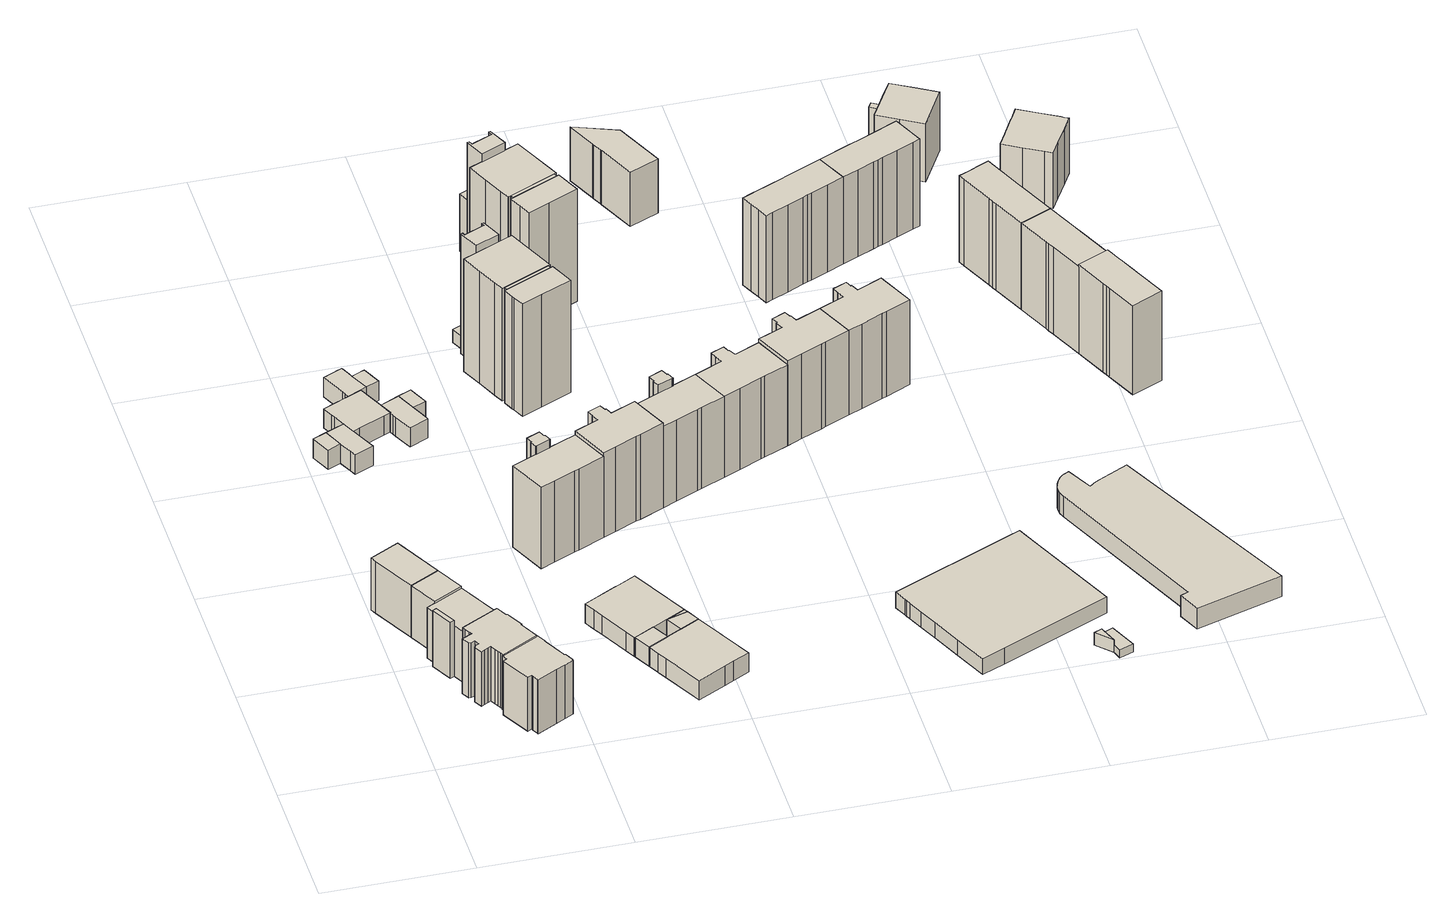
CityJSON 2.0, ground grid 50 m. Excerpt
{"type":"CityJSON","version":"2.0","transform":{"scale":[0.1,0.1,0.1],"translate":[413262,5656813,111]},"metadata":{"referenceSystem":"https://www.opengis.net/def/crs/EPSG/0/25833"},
"CityObjects":{
"building1":{"type":"Building","attributes":{"Dachtyp_tdc":"tdcFreeFormRoof","Gemeindeschluessel":14612000,"Dachneigung":34.73,"QualitaetDacherkennung":82,"Geometrietyp2DReferenz":"3000","measuredHeight":22.13,"function":"31001_9998","roofType":"5000"},"geometry":[{"type":"Solid","lod":"1","boundaries":[[[[0,1,2,3,4]],[[5,6,7,8,9]],[[4,6,5,0]],[[3,7,6,4]],[[2,8,7,3]],[[1,9,8,2]],[[0,5,9,1]]]]}]},
"building2":{"type":"Building","attributes":{"Dachtyp_tdc":"tdcGableRoof","Gemeindeschluessel":14612000,"Dachneigung":34.79,"QualitaetDacherkennung":79,"Geometrietyp2DReferenz":"3000","measuredHeight":22.14,"function":"31001_9998","roofType":"3100"},"geometry":[{"type":"Solid","lod":"1","boundaries":[[[[1,0,10,11]],[[9,12,13,5]],[[11,12,9,1]],[[10,13,12,11]],[[0,5,13,10]],[[1,9,5,0]]]]}]},
"building3":{"type":"Building","attributes":{"Gemeindeschluessel":14612000,"Geometrietyp2DReferenz":"3000","function":"31001_9998","roofType":"9999"},"children":["building3-1","building3-2"]},
"building3-1":{"type":"BuildingPart","attributes":{"Dachtyp_tdc":"tdcCutGableRoof","Dachneigung":2.57,"QualitaetDacherkennung":77,"Geometrietyp2DReferenz":"3000","measuredHeight":22.27,"roofType":"9999"},"parents":["building3"],"geometry":[{"type":"Solid","lod":"1","boundaries":[[[[14,15,16,17,18,19,20,21,22,23,24,25]],[[26,27,28,29,30,31,32,33,34,35,36,37]],[[25,27,26,14]],[[24,28,27,25]],[[23,29,28,24]],[[22,30,29,23]],[[21,31,30,22]],[[20,32,31,21]],[[19,33,32,20]],[[18,34,33,19]],[[17,35,34,18]],[[16,36,35,17]],[[15,37,36,16]],[[14,26,37,15]]]]}]},
"building3-2":{"type":"BuildingPart","attributes":{"Dachtyp_tdc":"tdcFreeFormRoof","Dachneigung":12.46,"QualitaetDacherkennung":13,"Geometrietyp2DReferenz":"3000","measuredHeight":21.85,"roofType":"5000"},"parents":["building3"],"geometry":[{"type":"Solid","lod":"1","boundaries":[[[[38,39,40,41]],[[32,42,43,33]],[[41,42,32,38]],[[40,43,42,41]],[[39,33,43,40]],[[38,32,33,39]]]]}]},
"building4":{"type":"Building","attributes":{"Dachtyp_tdc":"tdcFreeFormRoof","Gemeindeschluessel":14612000,"Dachneigung":14.86,"QualitaetDacherkennung":28,"Geometrietyp2DReferenz":"3000","measuredHeight":22.52,"function":"31001_9998","roofType":"5000"},"geometry":[{"type":"Solid","lod":"1","boundaries":[[[[44,45,46,47,48,49,50,51,52,53,54,55,56,57,58,59,60,61,62,63,64,65,66,67,68,69]],[[70,71,72,73,74,75,76,77,78,79,80,81,82,83,84,85,86,87,88,30,27,89,90,91,92,93]],[[69,71,70,44]],[[68,72,71,69]],[[67,73,72,68]],[[66,74,73,67]],[[65,75,74,66]],[[64,76,75,65]],[[63,77,76,64]],[[62,78,77,63]],[[61,79,78,62]],[[60,80,79,61]],[[59,81,80,60]],[[58,82,81,59]],[[57,83,82,58]],[[56,84,83,57]],[[55,85,84,56]],[[54,86,85,55]],[[53,87,86,54]],[[52,88,87,53]],[[51,30,88,52]],[[50,27,30,51]],[[49,89,27,50]],[[48,90,89,49]],[[47,91,90,48]],[[46,92,91,47]],[[45,93,92,46]],[[44,70,93,45]]]]}]},
"building5":{"type":"Building","attributes":{"Dachtyp_tdc":"tdcFreeFormRoof","Gemeindeschluessel":14612000,"Dachneigung":0.025,"QualitaetDacherkennung":55,"Geometrietyp2DReferenz":"3000","measuredHeight":22.79,"function":"31001_9998","roofType":"5000"},"geometry":[{"type":"Solid","lod":"1","boundaries":[[[[94,95,96,97,98,99,100,101,102,103,104,105,106,107,108,109,110,111,112,113]],[[114,115,116,117,118,119,120,71,70,121,122,123,124,125,126,127,128,129,130,131]],[[113,115,114,94]],[[112,116,115,113]],[[111,117,116,112]],[[110,118,117,111]],[[109,119,118,110]],[[108,120,119,109]],[[107,71,120,108]],[[106,70,71,107]],[[105,121,70,106]],[[104,122,121,105]],[[103,123,122,104]],[[102,124,123,103]],[[101,125,124,102]],[[100,126,125,101]],[[99,127,126,100]],[[98,128,127,99]],[[97,129,128,98]],[[96,130,129,97]],[[95,131,130,96]],[[94,114,131,95]]]]}]},
"building6":{"type":"Building","attributes":{"Gemeindeschluessel":14612000,"Geometrietyp2DReferenz":"3000","function":"31001_9998","roofType":"9999"},"children":["building6-1","building6-2","building6-3","building6-4","building6-5","building6-6","building6-7"]},
"building6-1":{"type":"BuildingPart","attributes":{"Dachtyp_tdc":"tdcPolyFlatRoof","Dachneigung":0,"QualitaetDacherkennung":83,"Geometrietyp2DReferenz":"3000","measuredHeight":7.45,"roofType":"1000"},"parents":["building6"],"geometry":[{"type":"Solid","lod":"1","boundaries":[[[[132,133,134,135]],[[136,137,138,139]],[[135,137,136,132]],[[134,138,137,135]],[[133,139,138,134]],[[132,136,139,133]]]]}]},
"building6-2":{"type":"BuildingPart","attributes":{"Dachtyp_tdc":"tdcPolyFlatRoof","Dachneigung":0,"QualitaetDacherkennung":88,"Geometrietyp2DReferenz":"3000","measuredHeight":7.42,"roofType":"1000"},"parents":["building6"],"geometry":[{"type":"Solid","lod":"1","boundaries":[[[[140,141,142,143,144,145,146,147,148,149]],[[150,151,152,153,154,155,156,157,158,159]],[[149,151,150,140]],[[148,152,151,149]],[[147,153,152,148]],[[146,154,153,147]],[[145,155,154,146]],[[144,156,155,145]],[[143,157,156,144]],[[142,158,157,143]],[[141,159,158,142]],[[140,150,159,141]]]]}]},
"building6-3":{"type":"BuildingPart","attributes":{"Dachtyp_tdc":"tdcPolyFlatRoof","Dachneigung":0,"QualitaetDacherkennung":84,"Geometrietyp2DReferenz":"3000","measuredHeight":7.41,"roofType":"1000"},"parents":["building6"],"geometry":[{"type":"Solid","lod":"1","boundaries":[[[[144,143,160,161]],[[156,162,163,157]],[[161,162,156,144]],[[160,163,162,161]],[[143,157,163,160]],[[144,156,157,143]]]]}]},
"building6-4":{"type":"BuildingPart","attributes":{"Dachtyp_tdc":"tdcPolyFlatRoof","Dachneigung":0,"QualitaetDacherkennung":81,"Geometrietyp2DReferenz":"3000","measuredHeight":7.45,"roofType":"1000"},"parents":["building6"],"geometry":[{"type":"Solid","lod":"1","boundaries":[[[[164,165,166,167,168,169,170,171,172,173,174,175,176]],[[177,178,179,180,181,182,183,184,185,186,187,188,189]],[[176,178,177,164]],[[175,179,178,176]],[[174,180,179,175]],[[173,181,180,174]],[[172,182,181,173]],[[171,183,182,172]],[[170,184,183,171]],[[169,185,184,170]],[[168,186,185,169]],[[167,187,186,168]],[[166,188,187,167]],[[165,189,188,166]],[[164,177,189,165]]]]}]},
"building6-5":{"type":"BuildingPart","attributes":{"Dachtyp_tdc":"tdcPolyFlatRoof","Dachneigung":0,"QualitaetDacherkennung":87,"Geometrietyp2DReferenz":"3000","measuredHeight":7.45,"roofType":"1000"},"parents":["building6"],"geometry":[{"type":"Solid","lod":"1","boundaries":[[[[190,176,175,191,192,193,194,195,196,197,198,199,200,201,202]],[[154,153,203,204,205,206,207,208,209,210,211,212,179,178,155]],[[202,154,155,190]],[[201,153,154,202]],[[200,203,153,201]],[[199,204,203,200]],[[198,205,204,199]],[[197,206,205,198]],[[196,207,206,197]],[[195,208,207,196]],[[194,209,208,195]],[[193,210,209,194]],[[192,211,210,193]],[[191,212,211,192]],[[175,179,212,191]],[[176,178,179,175]],[[190,155,178,176]]]]}]},
"building6-6":{"type":"BuildingPart","attributes":{"Dachtyp_tdc":"tdcPolyFlatRoof","Dachneigung":0,"QualitaetDacherkennung":89,"Geometrietyp2DReferenz":"3000","measuredHeight":7.45,"roofType":"1000"},"parents":["building6"],"geometry":[{"type":"Solid","lod":"1","boundaries":[[[[213,214,215,216,198,197,133,132,217]],[[218,219,136,139,206,205,220,221,222]],[[217,219,218,213]],[[132,136,219,217]],[[133,139,136,132]],[[197,206,139,133]],[[198,205,206,197]],[[216,220,205,198]],[[215,221,220,216]],[[214,222,221,215]],[[213,218,222,214]]]]}]},
"building6-7":{"type":"BuildingPart","attributes":{"Dachtyp_tdc":"tdcPolyFlatRoof","Dachneigung":0,"QualitaetDacherkennung":81,"Geometrietyp2DReferenz":"3000","measuredHeight":7.45,"roofType":"1000"},"parents":["building6"],"geometry":[{"type":"Solid","lod":"1","boundaries":[[[[223,224,225,165,164]],[[226,177,189,227,228]],[[164,177,226,223]],[[165,189,177,164]],[[225,227,189,165]],[[224,228,227,225]],[[223,226,228,224]]]]}]},
"building7":{"type":"Building","attributes":{"Gemeindeschluessel":14612000,"Geometrietyp2DReferenz":"3000","function":"31001_9998","roofType":"9999"},"children":["building7-1","building7-2"]},
"building7-1":{"type":"BuildingPart","attributes":{"Dachtyp_tdc":"tdcFreeFormRoof","Dachneigung":10.96,"QualitaetDacherkennung":21,"Geometrietyp2DReferenz":"3000","measuredHeight":34.83,"roofType":"5000"},"parents":["building7"],"geometry":[{"type":"Solid","lod":"1","boundaries":[[[[229,230,231,232,233,234,235,236,237,238]],[[239,240,241,242,243,244,245,246,247,248]],[[238,239,248,229]],[[237,240,239,238]],[[236,241,240,237]],[[235,242,241,236]],[[234,243,242,235]],[[233,244,243,234]],[[232,245,244,233]],[[231,246,245,232]],[[230,247,246,231]],[[229,248,247,230]]]]}]},
"building7-2":{"type":"BuildingPart","attributes":{"Dachtyp_tdc":"tdcPolyFlatRoof","Dachneigung":0,"QualitaetDacherkennung":59,"Geometrietyp2DReferenz":"3000","measuredHeight":31.49,"roofType":"1000"},"parents":["building7"],"geometry":[{"type":"Solid","lod":"1","boundaries":[[[[249,250,251,252,253,254,255,256,257]],[[245,258,259,260,261,262,263,264,248]],[[257,245,248,249]],[[256,258,245,257]],[[255,259,258,256]],[[254,260,259,255]],[[253,261,260,254]],[[252,262,261,253]],[[251,263,262,252]],[[250,264,263,251]],[[249,248,264,250]]]]}]},
"building8":{"type":"Building","attributes":{"Gemeindeschluessel":14612000,"Geometrietyp2DReferenz":"3000","function":"31001_9998","roofType":"9999"},"children":["building8-1","building8-2","building8-3","building8-4","building8-5"]},
"building8-1":{"type":"BuildingPart","attributes":{"Dachtyp_tdc":"tdcPolyFlatRoof","Dachneigung":0,"QualitaetDacherkennung":77,"Geometrietyp2DReferenz":"3000","measuredHeight":7.52,"roofType":"1000"},"parents":["building8"],"geometry":[{"type":"Solid","lod":"1","boundaries":[[[[265,266,267,268]],[[269,270,271,272]],[[268,270,269,265]],[[267,271,270,268]],[[266,272,271,267]],[[265,269,272,266]]]]}]},
"building8-2":{"type":"BuildingPart","attributes":{"Dachtyp_tdc":"tdcPolyFlatRoof","Dachneigung":0,"QualitaetDacherkennung":75,"Geometrietyp2DReferenz":"3000","measuredHeight":7.49,"roofType":"1000"},"parents":["building8"],"geometry":[{"type":"Solid","lod":"1","boundaries":[[[[273,274,275,276]],[[277,278,279,280]],[[276,278,277,273]],[[275,279,278,276]],[[274,280,279,275]],[[273,277,280,274]]]]}]},
"building8-3":{"type":"BuildingPart","attributes":{"Dachtyp_tdc":"tdcPolyFlatRoof","Dachneigung":0,"QualitaetDacherkennung":76,"Geometrietyp2DReferenz":"3000","measuredHeight":7.41,"roofType":"1000"},"parents":["building8"],"geometry":[{"type":"Solid","lod":"1","boundaries":[[[[281,274,273,282,283,284,285,286,287,288]],[[289,290,291,292,293,294,270,269,277,280]],[[288,290,289,281]],[[287,291,290,288]],[[286,292,291,287]],[[285,293,292,286]],[[284,294,293,285]],[[283,270,294,284]],[[282,269,270,283]],[[273,277,269,282]],[[274,280,277,273]],[[281,289,280,274]]]]}]},
"building8-4":{"type":"BuildingPart","attributes":{"Dachtyp_tdc":"tdcPolyFlatRoof","Dachneigung":0,"QualitaetDacherkennung":79,"Geometrietyp2DReferenz":"3000","measuredHeight":7.42,"roofType":"1000"},"parents":["building8"],"geometry":[{"type":"Solid","lod":"1","boundaries":[[[[295,296,297,298,299,300,301,302,303,304,305,306,307,276]],[[308,278,272,271,309,310,311,312,313,314,315,316,317,318]],[[276,278,308,295]],[[307,272,278,276]],[[306,271,272,307]],[[305,309,271,306]],[[304,310,309,305]],[[303,311,310,304]],[[302,312,311,303]],[[301,313,312,302]],[[300,314,313,301]],[[299,315,314,300]],[[298,316,315,299]],[[297,317,316,298]],[[296,318,317,297]],[[295,308,318,296]]]]}]},
"building8-5":{"type":"BuildingPart","attributes":{"Dachtyp_tdc":"tdcPolyFlatRoof","Dachneigung":0,"QualitaetDacherkennung":41,"Geometrietyp2DReferenz":"3000","measuredHeight":7.47,"roofType":"1000"},"parents":["building8"],"geometry":[{"type":"Solid","lod":"1","boundaries":[[[[276,275,295]],[[278,308,279]],[[295,308,278,276]],[[275,279,308,295]],[[276,278,279,275]]]]}]},
"building9":{"type":"Building","attributes":{"Dachtyp_tdc":"tdcFreeFormRoof","Gemeindeschluessel":14612000,"Dachneigung":17.82,"QualitaetDacherkennung":17,"Geometrietyp2DReferenz":"3000","measuredHeight":34.69,"function":"31001_9998","roofType":"5000"},"geometry":[{"type":"Solid","lod":"1","boundaries":[[[[319,320,321,322,323,324,325,326,327,328,329,330,331,332,333]],[[334,335,336,337,338,339,340,341,342,343,344,345,346,259,258]],[[333,335,334,319]],[[332,336,335,333]],[[331,337,336,332]],[[330,338,337,331]],[[329,339,338,330]],[[328,340,339,329]],[[327,341,340,328]],[[326,342,341,327]],[[325,343,342,326]],[[324,344,343,325]],[[323,345,344,324]],[[322,346,345,323]],[[321,259,346,322]],[[320,258,259,321]],[[319,334,258,320]]]]}]},
"building10":{"type":"Building","attributes":{"Gemeindeschluessel":14612000,"Geometrietyp2DReferenz":"3000","function":"31001_9998","roofType":"9999"},"children":["building10-1","building10-2","building10-3","building10-4","building10-5"]},
"building10-1":{"type":"BuildingPart","attributes":{"Dachtyp_tdc":"tdcPolyFlatRoof","Dachneigung":14.35,"QualitaetDacherkennung":60,"Geometrietyp2DReferenz":"3000","measuredHeight":5.94,"roofType":"2100"},"parents":["building10"],"geometry":[{"type":"Solid","lod":"1","boundaries":[[[[347,348,349,350]],[[351,352,353,354]],[[349,352,351,350]],[[348,353,352,349]],[[347,354,353,348]],[[350,351,354,347]]]]}]},
"building10-2":{"type":"BuildingPart","attributes":{"Dachtyp_tdc":"tdcPolyFlatRoof","Dachneigung":0,"QualitaetDacherkennung":64,"Geometrietyp2DReferenz":"3000","measuredHeight":43.59,"roofType":"1000"},"parents":["building10"],"geometry":[{"type":"Solid","lod":"1","boundaries":[[[[355,356,357,358,359,360,361,362,363,364,365]],[[366,367,368,369,370,371,372,373,374,375,376]],[[365,367,366,355]],[[364,368,367,365]],[[363,369,368,364]],[[362,370,369,363]],[[361,371,370,362]],[[360,372,371,361]],[[359,373,372,360]],[[358,374,373,359]],[[357,375,374,358]],[[356,376,375,357]],[[355,366,376,356]]]]}]},
"building10-3":{"type":"BuildingPart","attributes":{"Dachtyp_tdc":"tdcPolyFlatRoof","Dachneigung":3.7,"QualitaetDacherkennung":77,"Geometrietyp2DReferenz":"3000","measuredHeight":43.93,"roofType":"2100"},"parents":["building10"],"geometry":[{"type":"Solid","lod":"1","boundaries":[[[[377,378,379,380,381,382,383,384,385,386]],[[387,388,389,390,391,392,393,394,395,396]],[[386,387,396,377]],[[385,388,387,386]],[[384,389,388,385]],[[383,390,389,384]],[[382,391,390,383]],[[381,392,391,382]],[[380,393,392,381]],[[379,394,393,380]],[[378,395,394,379]],[[377,396,395,378]]]]}]},
"building10-4":{"type":"BuildingPart","attributes":{"Dachtyp_tdc":"tdcPolyFlatRoof","Dachneigung":7.18,"QualitaetDacherkennung":55,"Geometrietyp2DReferenz":"3000","measuredHeight":43.77,"roofType":"2100"},"parents":["building10"],"geometry":[{"type":"Solid","lod":"1","boundaries":[[[[397,398,377,386]],[[376,387,396,366]],[[386,387,376,397]],[[377,396,387,386]],[[398,366,396,377]],[[397,376,366,398]]]]}]},
"building10-5":{"type":"BuildingPart","attributes":{"Dachtyp_tdc":"tdcPolyFlatRoof","Dachneigung":0,"QualitaetDacherkennung":73,"Geometrietyp2DReferenz":"3000","measuredHeight":46.52,"roofType":"1000"},"parents":["building10"],"geometry":[{"type":"Solid","lod":"1","boundaries":[[[[399,400,401,402,403,404,405,406,407,408]],[[409,410,351,354,411,412,413,373,372,414]],[[408,410,409,399]],[[407,351,410,408]],[[406,354,351,407]],[[405,411,354,406]],[[404,412,411,405]],[[403,413,412,404]],[[402,373,413,403]],[[401,372,373,402]],[[400,414,372,401]],[[399,409,414,400]]]]}]},
"building11":{"type":"Building","attributes":{"Gemeindeschluessel":14612000,"Geometrietyp2DReferenz":"3000","function":"31001_9998","roofType":"9999"},"children":["building11-1","building11-2"]},
"building11-1":{"type":"BuildingPart","attributes":{"Dachtyp_tdc":"tdcFreeFormRoof","Dachneigung":11.7,"QualitaetDacherkennung":22,"Geometrietyp2DReferenz":"3000","measuredHeight":34.86,"roofType":"5000"},"parents":["building11"],"geometry":[{"type":"Solid","lod":"1","boundaries":[[[[415,416,417,418,419,420,421,422,423,424]],[[425,426,427,428,429,430,431,432,433,434]],[[424,426,425,415]],[[423,427,426,424]],[[422,428,427,423]],[[421,429,428,422]],[[420,430,429,421]],[[419,431,430,420]],[[418,432,431,419]],[[417,433,432,418]],[[416,434,433,417]],[[415,425,434,416]]]]}]},
"building11-2":{"type":"BuildingPart","attributes":{"Dachtyp_tdc":"tdcPolyFlatRoof","Dachneigung":0,"QualitaetDacherkennung":61,"Geometrietyp2DReferenz":"3000","measuredHeight":31.57,"roofType":"1000"},"parents":["building11"],"geometry":[{"type":"Solid","lod":"1","boundaries":[[[[435,436,437,438,439,440,441,442,443,444,445]],[[342,446,430,428,427,447,448,449,450,451,343]],[[445,446,342,435]],[[444,430,446,445]],[[443,428,430,444]],[[442,427,428,443]],[[441,447,427,442]],[[440,448,447,441]],[[439,449,448,440]],[[438,450,449,439]],[[437,451,450,438]],[[436,343,451,437]],[[435,342,343,436]]]]}]},
"building12":{"type":"Building","attributes":{"Gemeindeschluessel":14612000,"Geometrietyp2DReferenz":"3000","function":"31001_9998","roofType":"9999"},"children":["building12-1","building12-2","building12-3","building12-4","building12-5"]},
"building12-1":{"type":"BuildingPart","attributes":{"Dachtyp_tdc":"tdcPolyFlatRoof","Dachneigung":0,"QualitaetDacherkennung":54,"Geometrietyp2DReferenz":"3000","measuredHeight":46.48,"roofType":"1000"},"parents":["building12"],"geometry":[{"type":"Solid","lod":"1","boundaries":[[[[452,453,454,455,456,457,458,459,460,461,462]],[[463,464,465,466,467,468,469,470,471,472,473]],[[462,464,463,452]],[[461,465,464,462]],[[460,466,465,461]],[[459,467,466,460]],[[458,468,467,459]],[[457,469,468,458]],[[456,470,469,457]],[[455,471,470,456]],[[454,472,471,455]],[[453,473,472,454]],[[452,463,473,453]]]]}]},
"building12-2":{"type":"BuildingPart","attributes":{"Dachtyp_tdc":"tdcGableRoof","Dachneigung":26.3,"QualitaetDacherkennung":0,"Geometrietyp2DReferenz":"3000","measuredHeight":22.11,"roofType":"3100"},"parents":["building12"],"geometry":[{"type":"Solid","lod":"1","boundaries":[[[[474,475,476,477,478,479,480]],[[481,482,483,464,463,484,473]],[[480,482,481,474]],[[479,483,482,480]],[[478,464,483,479]],[[477,463,464,478]],[[476,484,463,477]],[[475,473,484,476]],[[474,481,473,475]]]]}]},
"building12-3":{"type":"BuildingPart","attributes":{"Dachtyp_tdc":"tdcPolyFlatRoof","Dachneigung":0,"QualitaetDacherkennung":53,"Geometrietyp2DReferenz":"3000","measuredHeight":43.58,"roofType":"1000"},"parents":["building12"],"geometry":[{"type":"Solid","lod":"1","boundaries":[[[[485,486,487,488,489,490,491,492,493]],[[494,495,496,497,498,499,500,501,502]],[[493,495,494,485]],[[492,496,495,493]],[[491,497,496,492]],[[490,498,497,491]],[[489,499,498,490]],[[488,500,499,489]],[[487,501,500,488]],[[486,502,501,487]],[[485,494,502,486]]]]}]},
"building12-4":{"type":"BuildingPart","attributes":{"Dachtyp_tdc":"tdcPolyFlatRoof","Dachneigung":8.44,"QualitaetDacherkennung":51,"Geometrietyp2DReferenz":"3000","measuredHeight":43.74,"roofType":"2100"},"parents":["building12"],"geometry":[{"type":"Solid","lod":"1","boundaries":[[[[503,504,505,506]],[[507,501,500,508]],[[506,501,507,503]],[[505,500,501,506]],[[504,508,500,505]],[[503,507,508,504]]]]}]},
"building12-5":{"type":"BuildingPart","attributes":{"Dachtyp_tdc":"tdcPolyFlatRoof","Dachneigung":0,"QualitaetDacherkennung":54,"Geometrietyp2DReferenz":"3000","measuredHeight":43.53,"roofType":"1000"},"parents":["building12"],"geometry":[{"type":"Solid","lod":"1","boundaries":[[[[509,510,511,512,513,514,515,516,517,518,519,520]],[[468,521,522,523,507,508,524,525,526,527,528,469]],[[519,521,468,520]],[[518,522,521,519]],[[517,523,522,518]],[[516,507,523,517]],[[515,508,507,516]],[[514,524,508,515]],[[513,525,524,514]],[[512,526,525,513]],[[511,527,526,512]],[[510,528,527,511]],[[509,469,528,510]],[[520,468,469,509]]]]}]},
"building13":{"type":"Building","attributes":{"Dachtyp_tdc":"tdcPolyFlatRoof","Gemeindeschluessel":14612000,"Dachneigung":0,"QualitaetDacherkennung":54,"Geometrietyp2DReferenz":"3000","measuredHeight":31.58,"function":"31001_9998","roofType":"1000"},"geometry":[{"type":"Solid","lod":"1","boundaries":[[[[529,530,531,532,533,534,535,536,537,538,539,540,541,542,543]],[[544,545,448,447,546,547,548,549,550,551,552,553,554,555,556]],[[543,545,544,529]],[[542,448,545,543]],[[541,447,448,542]],[[540,546,447,541]],[[539,547,546,540]],[[538,548,547,539]],[[537,549,548,538]],[[536,550,549,537]],[[535,551,550,536]],[[534,552,551,535]],[[533,553,552,534]],[[532,554,553,533]],[[531,555,554,532]],[[530,556,555,531]],[[529,544,556,530]]]]}]},
"building14":{"type":"Building","attributes":{"Dachtyp_tdc":"tdcFreeFormRoof","Gemeindeschluessel":14612000,"Dachneigung":14.86,"QualitaetDacherkennung":19,"Geometrietyp2DReferenz":"3000","measuredHeight":34.57,"function":"31001_9998","roofType":"5000"},"geometry":[{"type":"Solid","lod":"1","boundaries":[[[[557,558,559,560,561,562,563,564,565,566,567,568,569,570,571]],[[572,573,574,575,576,577,578,579,580,581,582,583,584,555,554]],[[571,573,572,557]],[[570,574,573,571]],[[569,575,574,570]],[[568,576,575,569]],[[567,577,576,568]],[[566,578,577,567]],[[565,579,578,566]],[[564,580,579,565]],[[563,581,580,564]],[[562,582,581,563]],[[561,583,582,562]],[[560,584,583,561]],[[559,555,584,560]],[[558,554,555,559]],[[557,572,554,558]]]]}]},
"building15":{"type":"Building","attributes":{"Dachtyp_tdc":"tdcPolyFlatRoof","Gemeindeschluessel":14612000,"Dachneigung":0,"QualitaetDacherkennung":31,"Geometrietyp2DReferenz":"3000","measuredHeight":6.08,"function":"31001_2000","roofType":"1000"},"geometry":[{"type":"Solid","lod":"1","boundaries":[[[[585,586,587,588,589,590,591,592,593,594,595,596,597,598]],[[599,600,601,602,603,604,605,606,607,608,609,610,611,612]],[[598,600,599,585]],[[597,601,600,598]],[[596,602,601,597]],[[595,603,602,596]],[[594,604,603,595]],[[593,605,604,594]],[[592,606,605,593]],[[591,607,606,592]],[[590,608,607,591]],[[589,609,608,590]],[[588,610,609,589]],[[587,611,610,588]],[[586,612,611,587]],[[585,599,612,586]]]]}]},
"building16":{"type":"Building","attributes":{"Dachtyp_tdc":"tdcHipAndGableRoof","Gemeindeschluessel":14612000,"Dachneigung":36.21,"QualitaetDacherkennung":82,"Geometrietyp2DReferenz":"3000","measuredHeight":22.99,"function":"31001_9998","roofType":"5000"},"geometry":[{"type":"Solid","lod":"1","boundaries":[[[[613,614,615,616,617,618,619,620,621]],[[622,623,624,625,626,627,628,629,630]],[[621,623,622,613]],[[620,624,623,621]],[[619,625,624,620]],[[618,626,625,619]],[[617,627,626,618]],[[616,628,627,617]],[[615,629,628,616]],[[614,630,629,615]],[[613,622,630,614]]]]}]},
"building17":{"type":"Building","attributes":{"Gemeindeschluessel":14612000,"Geometrietyp2DReferenz":"3000","function":"31001_2000","roofType":"9999"},"children":["building17-1","building17-2"]},
"building17-1":{"type":"BuildingPart","attributes":{"Dachtyp_tdc":"tdcPolyFlatRoof","Dachneigung":3.44,"QualitaetDacherkennung":63,"Geometrietyp2DReferenz":"3000","measuredHeight":3.22,"roofType":"2100"},"parents":["building17"],"geometry":[{"type":"Solid","lod":"1","boundaries":[[[[631,632,633,634,635]],[[636,637,638,639,640]],[[635,637,636,631]],[[634,638,637,635]],[[633,639,638,634]],[[632,640,639,633]],[[631,636,640,632]]]]}]},
"building17-2":{"type":"BuildingPart","attributes":{"Dachtyp_tdc":"tdcPolyFlatRoof","Dachneigung":3.1,"QualitaetDacherkennung":37,"Geometrietyp2DReferenz":"3000","measuredHeight":4.99,"roofType":"2100"},"parents":["building17"],"geometry":[{"type":"Solid","lod":"1","boundaries":[[[[641,642,643]],[[644,636,640]],[[643,636,644,641]],[[642,640,636,643]],[[641,644,640,642]]]]}]},
"building18":{"type":"Building","attributes":{"Dachtyp_tdc":"tdcFreeFormRoof","Gemeindeschluessel":14612000,"Dachneigung":16.32,"QualitaetDacherkennung":20,"Geometrietyp2DReferenz":"3000","measuredHeight":34.68,"function":"31001_9998","roofType":"5000"},"geometry":[{"type":"Solid","lod":"1","boundaries":[[[[645,646,647,564,563,648,649,650,651,652,653,654,655,656,657]],[[658,659,660,661,662,663,664,665,666,667,668,581,580,669,670]],[[657,659,658,645]],[[656,660,659,657]],[[655,661,660,656]],[[654,662,661,655]],[[653,663,662,654]],[[652,664,663,653]],[[651,665,664,652]],[[650,666,665,651]],[[649,667,666,650]],[[648,668,667,649]],[[563,581,668,648]],[[564,580,581,563]],[[647,669,580,564]],[[646,670,669,647]],[[645,658,670,646]]]]}]},
"building19":{"type":"Building","attributes":{"Dachtyp_tdc":"tdcPolyFlatRoof","Gemeindeschluessel":14612000,"Dachneigung":0,"QualitaetDacherkennung":37,"Geometrietyp2DReferenz":"3000","measuredHeight":33.79,"function":"31001_9998","roofType":"1000"},"geometry":[{"type":"Solid","lod":"1","boundaries":[[[[671,672,673,674,675,676,677,678,679,680,681,682,683,684,685,686,687]],[[688,689,690,691,692,693,694,695,696,697,698,699,700,701,702,703,704]],[[687,689,688,671]],[[686,690,689,687]],[[685,691,690,686]],[[684,692,691,685]],[[683,693,692,684]],[[682,694,693,683]],[[681,695,694,682]],[[680,696,695,681]],[[679,697,696,680]],[[678,698,697,679]],[[677,699,698,678]],[[676,700,699,677]],[[675,701,700,676]],[[674,702,701,675]],[[673,703,702,674]],[[672,704,703,673]],[[671,688,704,672]]]]}]},
"building20":{"type":"Building","attributes":{"Dachtyp_tdc":"tdcPolyFlatRoof","Gemeindeschluessel":14612000,"Dachneigung":0,"QualitaetDacherkennung":49,"Geometrietyp2DReferenz":"3000","measuredHeight":8.04,"function":"31001_2000","roofType":"1000"},"geometry":[{"type":"Solid","lod":"1","boundaries":[[[[705,706,707,708,709,710,711,712,713,714,715,716,717,718,719,720,721]],[[722,723,724,725,726,727,728,729,730,731,732,733,734,735,736,737,738]],[[721,723,722,705]],[[720,724,723,721]],[[719,725,724,720]],[[718,726,725,719]],[[717,727,726,718]],[[716,728,727,717]],[[715,729,728,716]],[[714,730,729,715]],[[713,731,730,714]],[[712,732,731,713]],[[711,733,732,712]],[[710,734,733,711]],[[709,735,734,710]],[[708,736,735,709]],[[707,737,736,708]],[[706,738,737,707]],[[705,722,738,706]]]]}]},
"building21":{"type":"Building","attributes":{"Dachtyp_tdc":"tdcPolyFlatRoof","Gemeindeschluessel":14612000,"Dachneigung":0,"QualitaetDacherkennung":40,"Geometrietyp2DReferenz":"3000","measuredHeight":33.74,"function":"31001_9998","roofType":"1000"},"geometry":[{"type":"Solid","lod":"1","boundaries":[[[[674,739,740,741,742,743,744,745,746,747,748,749,750,675]],[[751,752,753,754,755,756,757,758,759,760,761,762,763,764]],[[675,752,751,674]],[[750,753,752,675]],[[749,754,753,750]],[[748,755,754,749]],[[747,756,755,748]],[[746,757,756,747]],[[745,758,757,746]],[[744,759,758,745]],[[743,760,759,744]],[[742,761,760,743]],[[741,762,761,742]],[[740,763,762,741]],[[739,764,763,740]],[[674,751,764,739]]]]}]},
"building22":{"type":"Building","attributes":{"Dachtyp_tdc":"tdcPolyFlatRoof","Gemeindeschluessel":14612000,"Dachneigung":0,"QualitaetDacherkennung":54,"Geometrietyp2DReferenz":"3000","measuredHeight":33.62,"function":"31001_9998","roofType":"1000"},"geometry":[{"type":"Solid","lod":"1","boundaries":[[[[765,766,767,768,769,770,771,772,773,774,775,776]],[[777,778,779,780,781,782,783,784,785,786,787,788]],[[776,778,777,765]],[[775,779,778,776]],[[774,780,779,775]],[[773,781,780,774]],[[772,782,781,773]],[[771,783,782,772]],[[770,784,783,771]],[[769,785,784,770]],[[768,786,785,769]],[[767,787,786,768]],[[766,788,787,767]],[[765,777,788,766]]]]}]},
"building23":{"type":"Building","attributes":{"Dachtyp_tdc":"tdcPolyFlatRoof","Gemeindeschluessel":14612000,"Dachneigung":0,"QualitaetDacherkennung":60,"Geometrietyp2DReferenz":"3000","measuredHeight":33.61,"function":"31001_9998","roofType":"1000"},"geometry":[{"type":"Solid","lod":"1","boundaries":[[[[789,790,791,792,766,765,793,794,795]],[[796,797,798,799,800,801,802,803,804]],[[795,797,796,789]],[[794,798,797,795]],[[793,799,798,794]],[[765,800,799,793]],[[766,801,800,765]],[[792,802,801,766]],[[791,803,802,792]],[[790,804,803,791]],[[789,796,804,790]]]]}]},
"building24":{"type":"Building","attributes":{"Gemeindeschluessel":14612000,"Geometrietyp2DReferenz":"3000","function":"31001_9998","roofType":"9999"},"children":["building24-1","building24-2"]},
"building24-1":{"type":"BuildingPart","attributes":{"Dachtyp_tdc":"tdcPolyFlatRoof","Dachneigung":0,"QualitaetDacherkennung":23,"Geometrietyp2DReferenz":"3000","measuredHeight":20.19,"roofType":"1000"},"parents":["building24"],"geometry":[{"type":"Solid","lod":"1","boundaries":[[[[805,806,807,808,809,810]],[[811,812,813,814,815,816]],[[810,812,811,805]],[[809,813,812,810]],[[808,814,813,809]],[[807,815,814,808]],[[806,816,815,807]],[[805,811,816,806]]]]}]},
"building24-2":{"type":"BuildingPart","attributes":{"Dachtyp_tdc":"tdcGableRoof","Dachneigung":35.09,"QualitaetDacherkennung":67,"Geometrietyp2DReferenz":"3000","measuredHeight":25.42,"roofType":"3100"},"parents":["building24"],"geometry":[{"type":"Solid","lod":"1","boundaries":[[[[817,818,819,820,821,822,823,824]],[[813,825,826,827,828,829,830,814]],[[824,813,814,817]],[[823,825,813,824]],[[822,826,825,823]],[[821,827,826,822]],[[820,828,827,821]],[[819,829,828,820]],[[818,830,829,819]],[[817,814,830,818]]]]}]},
"building25":{"type":"Building","attributes":{"Dachtyp_tdc":"tdcFreeFormRoof","Gemeindeschluessel":14612000,"Dachneigung":19.08,"QualitaetDacherkennung":21,"Geometrietyp2DReferenz":"3000","measuredHeight":35.62,"function":"31001_9998","roofType":"5000"},"geometry":[{"type":"Solid","lod":"1","boundaries":[[[[831,832,833,834,835,836,837,838,839,840,841,842]],[[843,844,845,796,804,846,847,848,849,850,851,852]],[[842,844,843,831]],[[841,845,844,842]],[[840,796,845,841]],[[839,804,796,840]],[[838,846,804,839]],[[837,847,846,838]],[[836,848,847,837]],[[835,849,848,836]],[[834,850,849,835]],[[833,851,850,834]],[[832,852,851,833]],[[831,843,852,832]]]]}]},
"building26":{"type":"Building","attributes":{"Gemeindeschluessel":14612000,"Geometrietyp2DReferenz":"3000","function":"31001_9998","roofType":"9999"},"children":["building26-1","building26-2"]},
"building26-1":{"type":"BuildingPart","attributes":{"Dachtyp_tdc":"tdcGableRoof","Dachneigung":31.38,"QualitaetDacherkennung":55,"Geometrietyp2DReferenz":"3000","measuredHeight":24.46,"roofType":"3100"},"parents":["building26"],"geometry":[{"type":"Solid","lod":"1","boundaries":[[[[853,854,855,856,857,858,859,860,861,862,863,864,865,866,867,868]],[[869,870,871,872,873,874,875,876,877,878,879,880,881,882,883,884]],[[868,870,869,853]],[[867,871,870,868]],[[866,872,871,867]],[[865,873,872,866]],[[864,874,873,865]],[[863,875,874,864]],[[862,876,875,863]],[[861,877,876,862]],[[860,878,877,861]],[[859,879,878,860]],[[858,880,879,859]],[[857,881,880,858]],[[856,882,881,857]],[[855,883,882,856]],[[854,884,883,855]],[[853,869,884,854]]]]}]},
"building26-2":{"type":"BuildingPart","attributes":{"Dachtyp_tdc":"tdcFreeFormRoof","Dachneigung":37.81,"QualitaetDacherkennung":8,"Geometrietyp2DReferenz":"3000","measuredHeight":15.98,"roofType":"5000"},"parents":["building26"],"geometry":[{"type":"Solid","lod":"1","boundaries":[[[[885,886,887,888]],[[878,889,890,879]],[[888,889,878,885]],[[887,890,889,888]],[[886,879,890,887]],[[885,878,879,886]]]]}]}
},
"vertices":[
[92,644,217],[189,695,217],[104,857,217],[7,806,217],[17,787,217],[92,644,15],[17,787,15],[7,806,15],[104,857,15],[189,695,15],
[141,550,217],[239,602,217],[239,602,15],[141,550,15],
[239,602,210],[221,592,210],[141,550,210],[130,544,210],[114,536,210],[133,498,210],[171,427,210],[171,428,210],[189,393,210],[205,401,210],[296,449,210],[314,459,210],[239,602,13],[314,459,13],[296,449,13],[205,401,13],[189,393,13],[171,428,13],[171,427,13],[133,498,13],[114,536,13],[130,544,13],[141,550,13],[221,592,13],
[171,427,231],[133,498,231],[120,491,231],[157,420,231],[157,420,13],[120,491,13],
[398,298,225],[364,364,225],[367,365,225],[337,422,225],[334,420,225],[315,456,225],[314,459,225],[189,393,225],[194,383,225],[202,368,225],[208,357,225],[173,339,225],[187,314,225],[195,313,225],[207,319,225],[215,303,225],[203,297,225],[200,289,225],[214,263,225],[225,269,225],[238,276,225],[248,282,225],[258,263,225],[264,252,225],[269,242,225],[274,232,225],[398,298,13],[274,232,13],[269,242,13],[264,252,13],[258,263,13],[248,282,13],[238,276,13],[225,269,13],[214,263,13],[200,289,13],[203,297,13],[215,303,13],[207,319,13],[195,313,13],[187,314,13],[173,339,13],[208,357,13],[202,368,13],[194,383,13],[315,456,13],[334,420,13],[337,422,13],[367,365,13],[364,364,13],
[345,92,222],[348,88,222],[415,124,222],[446,140,222],[475,155,222],[473,158,222],[475,160,222],[460,189,222],[457,188,222],[415,269,222],[417,270,222],[401,300,222],[398,298,222],[274,232,222],[272,232,222],[281,213,222],[268,206,222],[320,108,222],[334,115,222],[337,108,222],[345,92,13],[337,108,13],[334,115,13],[320,108,13],[268,206,13],[281,213,13],[272,232,13],[401,300,13],[417,270,13],[415,269,13],[457,188,13],[460,189,13],[475,160,13],[473,158,13],[475,155,13],[446,140,13],[415,124,13],[348,88,13],
[97,1521,99],[68,1586,99],[23,1566,99],[53,1500,99],[97,1521,24],[53,1500,24],[23,1566,24],[68,1586,24],
[323,1545,98],[387,1575,98],[378,1596,98],[358,1640,98],[328,1706,98],[264,1676,98],[284,1632,98],[283,1631,98],[289,1618,98],[294,1607,98],[323,1545,24],[294,1607,24],[289,1618,24],[283,1631,24],[284,1632,24],[264,1676,24],[328,1706,24],[358,1640,24],[378,1596,24],[387,1575,24],
[402,1660,98],[372,1726,98],[372,1726,24],[402,1660,24],
[245,1773,99],[215,1836,99],[210,1848,99],[197,1877,99],[195,1881,99],[179,1874,99],[170,1870,99],[138,1855,99],[130,1852,99],[168,1768,99],[174,1755,99],[180,1743,99],[224,1763,99],[245,1773,24],[224,1763,24],[180,1743,24],[174,1755,24],[168,1768,24],[130,1852,24],[138,1855,24],[170,1870,24],[179,1874,24],[195,1881,24],[197,1877,24],[210,1848,24],[215,1836,24],
[264,1676,99],[180,1742,99],[159,1733,99],[136,1722,99],[92,1702,99],[108,1667,99],[114,1654,99],[132,1615,99],[152,1571,99],[174,1582,99],[262,1622,99],[283,1631,99],[284,1632,99],[262,1622,24],[174,1582,24],[152,1571,24],[132,1615,24],[114,1654,24],[108,1667,24],[92,1702,24],[136,1722,24],[159,1733,24],[180,1742,24],
[127,1456,99],[191,1485,99],[162,1548,99],[157,1558,99],[118,1476,99],[127,1456,24],[118,1476,24],[157,1558,24],[162,1548,24],[191,1485,24],
[288,1792,99],[259,1856,99],[232,1844,99],[288,1792,24],[232,1844,24],[259,1856,24],
[588,1039,358],[592,1041,358],[638,1061,358],[640,1062,358],[630,1085,358],[627,1084,358],[617,1106,358],[572,1086,358],[582,1064,358],[578,1062,358],[578,1062,13],[582,1064,13],[572,1086,13],[617,1106,13],[627,1084,13],[630,1085,13],[640,1062,13],[638,1061,13],[592,1041,13],[588,1039,13],
[588,1039,328],[505,1001,328],[562,875,328],[610,896,328],[683,930,328],[699,936,328],[786,976,328],[729,1102,328],[640,1062,328],[729,1102,13],[786,976,13],[699,936,13],[683,930,13],[610,896,13],[562,875,13],[505,1001,13],
[827,359,90],[796,415,90],[730,380,90],[760,323,90],[827,359,14],[760,323,14],[730,380,14],[796,415,14],
[875,385,89],[940,420,89],[917,463,89],[845,441,89],[875,385,14],[845,441,14],[917,463,14],[940,420,14],
[1046,219,89],[827,359,89],[760,323,89],[779,287,89],[796,255,89],[865,124,89],[960,174,89],[991,191,89],[1046,219,14],[991,191,14],[960,174,14],[865,124,14],[796,255,14],[779,287,14],
[910,476,89],[805,675,89],[748,645,89],[732,637,89],[685,612,89],[675,607,89],[624,580,89],[643,543,89],[660,512,89],[711,414,89],[728,382,89],[730,380,89],[796,415,89],[910,476,14],[728,382,14],[711,414,14],[660,512,14],[643,543,14],[624,580,14],[675,607,14],[685,612,14],[732,637,14],[748,645,14],[805,675,14],
[809,1138,342],[729,1102,342],[786,976,342],[829,995,342],[903,1029,342],[918,1035,342],[999,1072,342],[942,1198,342],[858,1160,342],[848,1184,342],[844,1182,342],[834,1204,342],[791,1185,342],[801,1162,342],[798,1161,342],[809,1138,13],[798,1161,13],[801,1162,13],[791,1185,13],[834,1204,13],[844,1182,13],[848,1184,13],[858,1160,13],[942,1198,13],[999,1072,13],[918,1035,13],[903,1029,13],[829,995,13],
[660,1969,78],[632,2032,78],[579,2008,78],[608,1945,78],[608,1945,27],[579,2008,27],[632,2032,27],[660,1969,27],
[659,1693,463],[817,1765,463],[824,1768,463],[747,1939,463],[700,1918,463],[620,1882,463],[575,1862,463],[607,1791,463],[637,1723,463],[652,1691,463],[652,1690,463],[659,1693,27],[652,1690,27],[652,1691,27],[637,1723,27],[607,1791,27],[575,1862,27],[620,1882,27],[700,1918,27],[747,1939,27],[824,1768,27],[817,1765,27],
[664,1682,464],[657,1679,464],[658,1677,464],[672,1645,464],[676,1637,464],[693,1600,464],[762,1631,464],[865,1677,464],[829,1756,464],[822,1753,464],[822,1753,27],[829,1756,27],[865,1677,27],[762,1631,27],[693,1600,27],[676,1637,27],[672,1645,27],[658,1677,27],[657,1679,27],[664,1682,27],
[817,1765,464],[659,1693,464],
[595,1951,492],[589,1949,492],[620,1882,492],[700,1918,492],[670,1985,492],[664,1982,492],[669,1972,492],[660,1969,492],[608,1945,492],[599,1941,492],[595,1951,27],[599,1941,27],[669,1972,27],[664,1982,27],[670,1985,27],[589,1949,27],
[1066,1281,359],[1055,1304,359],[1010,1283,359],[1020,1261,359],[1017,1259,359],[1027,1237,359],[1076,1259,359],[1079,1260,359],[1078,1261,359],[1069,1283,359],[1066,1281,13],[1069,1283,13],[1078,1261,13],[1079,1260,13],[1076,1259,13],[1027,1237,13],[1017,1259,13],[1020,1261,13],[1010,1283,13],[1055,1304,13],
[942,1198,329],[999,1072,329],[1048,1094,329],[1122,1128,329],[1137,1134,329],[1217,1170,329],[1159,1297,329],[1078,1261,329],[1079,1260,329],[1027,1237,329],[1027,1236,329],[1027,1236,13],[1159,1297,13],[1217,1170,13],[1137,1134,13],[1122,1128,13],[1048,1094,13],
[796,2395,494],[744,2372,494],[734,2367,494],[728,2381,494],[722,2379,494],[752,2312,494],[833,2349,494],[803,2415,494],[798,2413,494],[804,2399,494],[795,2395,494],[796,2395,29],[795,2395,29],[804,2399,29],[798,2413,29],[803,2415,29],[833,2349,29],[752,2312,29],[722,2379,29],[728,2381,29],[734,2367,29],[744,2372,29],
[713,2439,250],[744,2372,250],[780,2388,250],[796,2395,250],[795,2395,250],[765,2463,250],[749,2456,250],[713,2439,29],[749,2456,29],[765,2463,29],[780,2388,29],
[997,2107,465],[961,2188,465],[954,2185,465],[797,2114,465],[789,2110,465],[790,2108,465],[808,2070,465],[826,2030,465],[897,2062,465],[997,2107,29],[897,2062,29],[826,2030,29],[808,2070,29],[790,2108,29],[789,2110,29],[797,2114,29],[954,2185,29],[961,2188,29],
[949,2196,466],[792,2125,466],[797,2114,466],[954,2185,466],[949,2196,29],[792,2125,29],
[752,2312,465],[707,2292,465],[739,2222,465],[769,2155,465],[784,2122,465],[785,2121,465],[792,2125,465],[949,2196,465],[956,2199,465],[938,2238,465],[879,2369,465],[833,2349,465],[879,2369,29],[938,2238,29],[956,2199,29],[785,2121,29],[784,2122,29],[769,2155,29],[739,2222,29],[707,2292,29],
[1348,1230,328],[1363,1236,328],[1444,1273,328],[1386,1401,328],[1302,1363,328],[1290,1387,328],[1287,1385,328],[1277,1407,328],[1233,1388,328],[1242,1365,328],[1241,1365,328],[1252,1340,328],[1159,1297,328],[1217,1170,328],[1274,1196,328],[1348,1230,13],[1274,1196,13],[1252,1340,13],[1241,1365,13],[1242,1365,13],[1233,1388,13],[1277,1407,13],[1287,1385,13],[1290,1387,13],[1302,1363,13],[1386,1401,13],[1444,1273,13],[1363,1236,13],
[1471,1439,342],[1386,1401,342],[1444,1273,342],[1495,1296,342],[1567,1328,342],[1581,1335,342],[1663,1372,342],[1605,1499,342],[1521,1462,342],[1510,1487,342],[1507,1486,342],[1497,1508,342],[1451,1487,342],[1461,1465,342],[1459,1464,342],[1471,1439,13],[1459,1464,13],[1461,1465,13],[1451,1487,13],[1497,1508,13],[1507,1486,13],[1510,1487,13],[1521,1462,13],[1605,1499,13],[1663,1372,13],[1581,1335,13],[1567,1328,13],[1495,1296,13],
[2180,230,72],[2032,556,72],[2005,616,72],[1969,600,72],[1947,590,72],[1562,417,72],[1581,375,72],[1584,368,72],[1591,352,72],[1613,303,72],[1641,242,72],[1686,141,72],[1736,30,72],[1814,65,72],[2180,230,11],[1814,65,11],[1736,30,11],[1686,141,11],[1641,242,11],[1613,303,11],[1591,352,11],[1584,368,11],[1581,375,11],[1562,417,11],[1947,590,11],[1969,600,11],[2005,616,11],[2032,556,11],
[1176,2595,232],[1191,2562,232],[1193,2558,232],[1250,2431,232],[1349,2475,232],[1273,2642,232],[1202,2669,232],[1130,2697,232],[1175,2598,232],[1176,2595,22],[1175,2598,22],[1130,2697,22],[1202,2669,22],[1273,2642,22],[1349,2475,22],[1250,2431,22],[1193,2558,22],[1191,2562,22],
[2128,93,46],[2151,30,46],[2161,0,46],[2208,17,46],[2167,110,46],[2128,93,15],[2167,110,15],[2208,17,15],[2161,0,15],[2151,30,15],
[2101,81,63],[2151,30,63],[2128,93,63],[2101,81,15],
[1679,1563,342],[1678,1562,342],[1689,1537,342],[1711,1394,342],[1784,1427,342],[1799,1433,342],[1882,1471,342],[1824,1598,342],[1740,1559,342],[1728,1585,342],[1725,1583,342],[1716,1605,342],[1670,1584,342],[1679,1563,13],[1670,1584,13],[1716,1605,13],[1725,1583,13],[1728,1585,13],[1740,1559,13],[1824,1598,13],[1882,1471,13],[1799,1433,13],[1784,1427,13],[1711,1394,13],[1689,1537,13],[1678,1562,13],
[1705,2032,358],[1721,2039,358],[1777,2064,358],[1833,2090,358],[1786,2193,358],[1675,2143,358],[1641,2127,358],[1617,2116,358],[1567,2094,358],[1541,2082,358],[1510,2068,358],[1527,2031,358],[1542,1999,358],[1557,1965,358],[1580,1975,358],[1636,2000,358],[1690,2025,358],[1705,2032,20],[1690,2025,20],[1636,2000,20],[1580,1975,20],[1557,1965,20],[1542,1999,20],[1527,2031,20],[1510,2068,20],[1541,2082,20],[1567,2094,20],[1617,2116,20],[1641,2127,20],[1675,2143,20],[1786,2193,20],[1833,2090,20],[1777,2064,20],[1721,2039,20],
[2172,726,89],[2422,172,89],[2395,159,89],[2427,85,89],[2718,176,89],[2398,826,89],[2298,776,89],[2280,765,89],[2264,752,89],[2218,839,89],[2196,827,89],[2185,816,89],[2176,803,89],[2170,789,89],[2166,775,89],[2165,760,89],[2166,745,89],[2172,726,9],[2166,745,9],[2165,760,9],[2166,775,9],[2170,789,9],[2176,803,9],[2185,816,9],[2196,827,9],[2218,839,9],[2264,752,9],[2280,765,9],[2298,776,9],[2398,826,9],[2718,176,9],[2427,85,9],[2395,159,9],[2422,172,9],
[1886,2113,358],[1942,2139,358],[1959,2146,358],[1974,2153,358],[2027,2177,358],[2084,2203,358],[2107,2213,358],[2091,2249,358],[2077,2280,358],[2060,2317,358],[1924,2255,358],[1891,2241,358],[1833,2090,21],[1786,2193,21],[1891,2241,21],[1924,2255,21],[2060,2317,21],[2077,2280,21],[2091,2249,21],[2107,2213,21],[2084,2203,21],[2027,2177,21],[1974,2153,21],[1959,2146,21],[1942,2139,21],[1886,2113,21],
[2304,1741,352],[2408,1788,352],[2358,1898,352],[2343,1931,352],[2284,2062,352],[2248,2046,352],[2215,2030,352],[2180,2015,352],[2190,1993,352],[2240,1883,352],[2247,1866,352],[2254,1851,352],[2304,1741,16],[2254,1851,16],[2247,1866,16],[2240,1883,16],[2190,1993,16],[2180,2015,16],[2215,2030,16],[2248,2046,16],[2284,2062,16],[2343,1931,16],[2358,1898,16],[2408,1788,16],
[2419,1488,352],[2523,1535,352],[2473,1645,352],[2458,1679,352],[2354,1631,352],[2359,1619,352],[2369,1598,352],[2419,1488,15],[2369,1598,15],[2359,1619,15],[2354,1631,15],[2304,1741,15],[2408,1788,15],[2458,1679,15],[2473,1645,15],[2523,1535,15],
[2051,2592,222],[2040,2573,222],[2064,2558,222],[2067,2550,222],[2085,2581,222],[2075,2578,222],[2051,2592,20],[2075,2578,20],[2085,2581,20],[2067,2550,20],[2064,2558,20],[2040,2573,20],
[2067,2550,246],[2038,2501,246],[2108,2460,246],[2179,2419,246],[2261,2560,246],[2191,2601,246],[2121,2642,246],[2085,2581,246],[2121,2642,20],[2191,2601,20],[2261,2560,20],[2179,2419,20],[2108,2460,20],[2038,2501,20],
[2481,1351,361],[2528,1248,361],[2632,1295,361],[2587,1394,361],[2572,1427,361],[2561,1452,361],[2538,1503,361],[2526,1528,361],[2523,1535,361],[2419,1488,361],[2469,1378,361],[2476,1363,361],[2481,1351,15],[2476,1363,15],[2469,1378,15],[2526,1528,15],[2538,1503,15],[2561,1452,15],[2572,1427,15],[2587,1394,15],[2632,1295,15],[2528,1248,15],
[2601,2361,232],[2596,2364,232],[2592,2367,232],[2531,2402,232],[2468,2438,232],[2442,2392,232],[2441,2392,232],[2405,2328,232],[2405,2327,232],[2379,2283,232],[2441,2247,232],[2501,2212,232],[2525,2198,232],[2551,2242,232],[2589,2308,232],[2615,2353,232],[2601,2361,17],[2615,2353,17],[2589,2308,17],[2551,2242,17],[2525,2198,17],[2501,2212,17],[2441,2247,17],[2379,2283,17],[2405,2327,17],[2405,2328,17],[2441,2392,17],[2442,2392,17],[2468,2438,17],[2531,2402,17],[2592,2367,17],[2596,2364,17],
[2405,2328,175],[2441,2392,175],[2429,2389,175],[2401,2342,175],[2401,2342,17],[2429,2389,17]
]}
